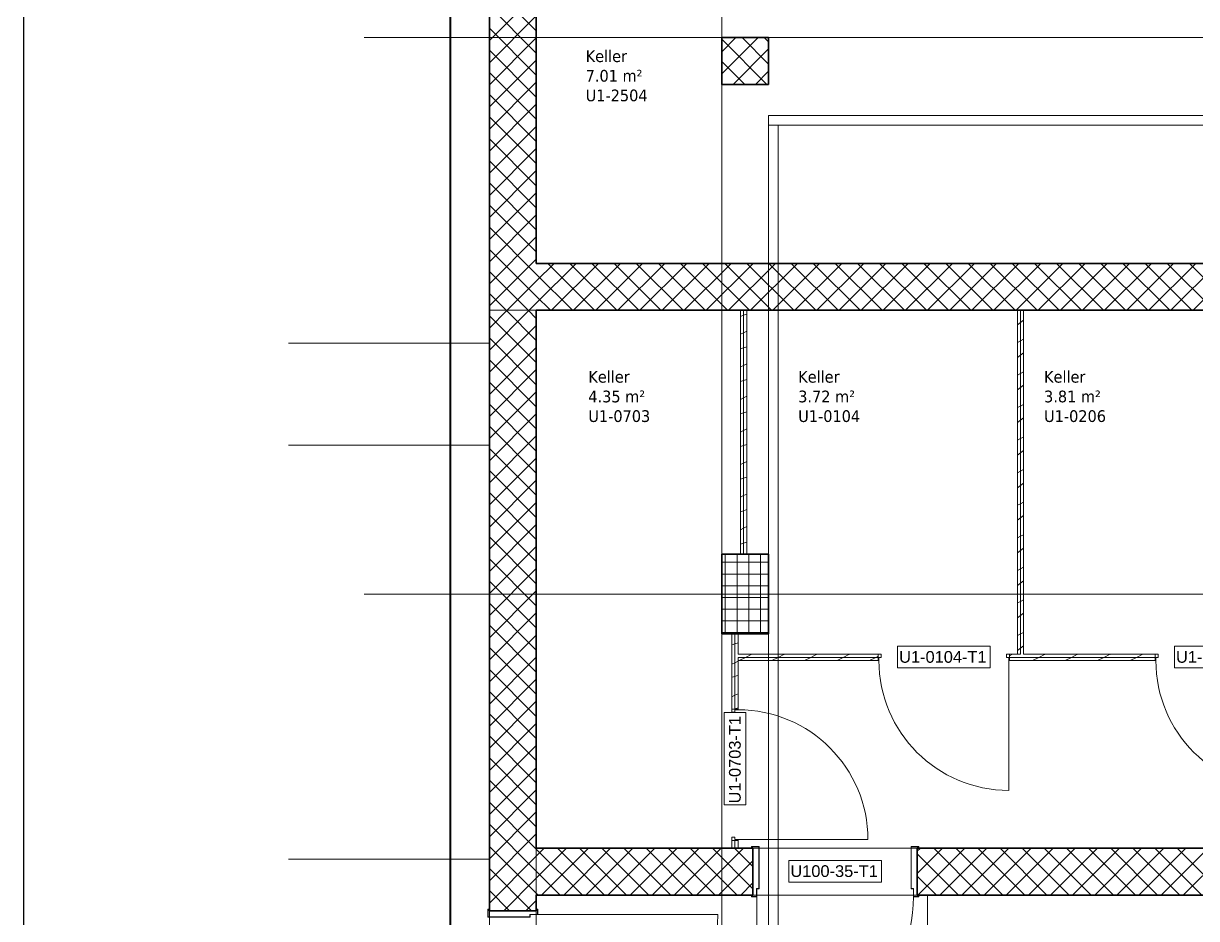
# Model space of a CAD drawing. Extents: x -982 to 937, y -179 to 616.
# Drawn here: x -982.4 to -832.5, y 251 to 365.5 of the extents above; entities that cross this region are included whole.
import ezdxf
from ezdxf.lldxf.tags import DXFTag

# ---------------------------------------------------------------- set-up
doc = ezdxf.new("R2010")
doc.units = 0
doc.layers.get('0').update_dxf_attribs({"lineweight": 13})
doc.layers.add('A-____-MATC-OTLN', color=7, linetype='Strichpunkt - Mittel', lineweight=40, true_color=0x0080ff)
for name, color, linetype, lineweight in [('A-AREA-____-IDEN', 7, 'Continuous', 5), ('A-DOOR-____-IDEN', 7, 'Continuous', 5), ('A-DOOR-____-OTLN', 7, 'Continuous', 9), ('A-DOOR-FRAM-MCUT', 7, 'Continuous', 9), ('A-DOOR-OPNG-OTLN', 7, 'Continuous', 9), ('A-FLOR-____-OTLN', 7, 'Continuous', 9), ('A-FLOR-____-OVHD', 7, 'Strichpunkt - Fein', 9), ('A-WALL-____-MCUT', 7, 'Continuous', 35), ('A-WALL-____-PATT', 7, 'Continuous', 35), ('A-WALL-FNSH-MCUT', 7, 'Continuous', 35), ('C-PRKG-____-OTLN', 7, 'Continuous', 9), ('S-COLS-____-MCUT', 7, 'Continuous', 35), ('S-COLS-____-OTLN', 7, 'Continuous', 9), ('S-GRID-____-OTLN', 7, 'Continuous', 5)]:
    doc.layers.add(name, color=color, linetype=linetype, lineweight=lineweight)
doc.styles.get("Standard").update_dxf_attribs({"font": 'arial.ttf'})
tags = doc.linetypes.add('_Rasterlinie_', pattern=[0.375, 0.2, -0.05, 0.075, -0.05]).pattern_tags.tags
tags[10:11] = [DXFTag(74, 4), DXFTag(75, 0), DXFTag(340, '0'), DXFTag(46, 1.0), DXFTag(50, 0.0), DXFTag(44, 0.0), DXFTag(45, 0.0)]
tags[8:9] = [DXFTag(74, 4), DXFTag(75, 0), DXFTag(340, '0'), DXFTag(46, 1.0), DXFTag(50, 0.0), DXFTag(44, 0.0), DXFTag(45, 0.0)]
tags[6:7] = [DXFTag(74, 4), DXFTag(75, 0), DXFTag(340, '0'), DXFTag(46, 1.0), DXFTag(50, 0.0), DXFTag(44, 0.0), DXFTag(45, 0.0)]
tags[4:5] = [DXFTag(74, 4), DXFTag(75, 0), DXFTag(340, '0'), DXFTag(46, 1.0), DXFTag(50, 0.0), DXFTag(44, 0.0), DXFTag(45, 0.0)]
tags = doc.linetypes.add('Grundrissdarstellung Sturz', pattern=[0.25, 0.15, -0.05, 0, -0.05]).pattern_tags.tags
tags[10:11] = [DXFTag(74, 4), DXFTag(75, 0), DXFTag(340, '0'), DXFTag(46, 1.0), DXFTag(50, 0.0), DXFTag(44, 0.0), DXFTag(45, 0.0)]
tags[8:9] = [DXFTag(74, 4), DXFTag(75, 0), DXFTag(340, '0'), DXFTag(46, 1.0), DXFTag(50, 0.0), DXFTag(44, 0.0), DXFTag(45, 0.0)]
tags[6:7] = [DXFTag(74, 4), DXFTag(75, 0), DXFTag(340, '0'), DXFTag(46, 1.0), DXFTag(50, 0.0), DXFTag(44, 0.0), DXFTag(45, 0.0)]
tags[4:5] = [DXFTag(74, 4), DXFTag(75, 0), DXFTag(340, '0'), DXFTag(46, 1.0), DXFTag(50, 0.0), DXFTag(44, 0.0), DXFTag(45, 0.0)]
tags = doc.linetypes.add('Strichpunkt - Fein', pattern=[0.2, 0.1, -0.05, 0, -0.05]).pattern_tags.tags
tags[10:11] = [DXFTag(74, 4), DXFTag(75, 0), DXFTag(340, '0'), DXFTag(46, 1.0), DXFTag(50, 0.0), DXFTag(44, 0.0), DXFTag(45, 0.0)]
tags[8:9] = [DXFTag(74, 4), DXFTag(75, 0), DXFTag(340, '0'), DXFTag(46, 1.0), DXFTag(50, 0.0), DXFTag(44, 0.0), DXFTag(45, 0.0)]
tags[6:7] = [DXFTag(74, 4), DXFTag(75, 0), DXFTag(340, '0'), DXFTag(46, 1.0), DXFTag(50, 0.0), DXFTag(44, 0.0), DXFTag(45, 0.0)]
tags[4:5] = [DXFTag(74, 4), DXFTag(75, 0), DXFTag(340, '0'), DXFTag(46, 1.0), DXFTag(50, 0.0), DXFTag(44, 0.0), DXFTag(45, 0.0)]
tags = doc.linetypes.add('Strichpunkt - Mittel', pattern=[0.35, 0.15, -0.1, 0, -0.1]).pattern_tags.tags
tags[10:11] = [DXFTag(74, 4), DXFTag(75, 0), DXFTag(340, '0'), DXFTag(46, 1.0), DXFTag(50, 0.0), DXFTag(44, 0.0), DXFTag(45, 0.0)]
tags[8:9] = [DXFTag(74, 4), DXFTag(75, 0), DXFTag(340, '0'), DXFTag(46, 1.0), DXFTag(50, 0.0), DXFTag(44, 0.0), DXFTag(45, 0.0)]
tags[6:7] = [DXFTag(74, 4), DXFTag(75, 0), DXFTag(340, '0'), DXFTag(46, 1.0), DXFTag(50, 0.0), DXFTag(44, 0.0), DXFTag(45, 0.0)]
tags[4:5] = [DXFTag(74, 4), DXFTag(75, 0), DXFTag(340, '0'), DXFTag(46, 1.0), DXFTag(50, 0.0), DXFTag(44, 0.0), DXFTag(45, 0.0)]

# ---------------------------------------------------------------- blocks, each defined once
blk = doc.blocks.new('Referenz-A0UJ2GQRXE', base_point=(-954.02, -167.52))
at = {"layer": 'A-____-MATC-OTLN', "color": 0, "linetype": 'Strichpunkt - Mittel', "ltscale": 0.4}
blk.add_line((-927.86, 606.16), (-927.86, -167.52), dxfattribs=at)
at = {"layer": 'A-DOOR-____-IDEN', "color": 0, "linetype": 'Continuous', "ltscale": 0.13}
for p, q in [((-870.68, 285.83), (-858.84, 285.83)), ((-870.68, 283.05), (-870.68, 285.83)), ((-858.84, 285.83), (-858.84, 283.05)), ((-835.28, 285.83), (-823.44, 285.83)), ((-835.28, 283.05), (-835.28, 285.83)), ((-858.84, 283.05), (-870.68, 283.05)), ((-823.44, 283.05), (-835.28, 283.05)), ((-892.85, 265.52), (-892.85, 277.36)), ((-892.85, 277.36), (-890.07, 277.36)), ((-890.07, 277.36), (-890.07, 265.52)), ((-890.07, 265.52), (-892.85, 265.52)), ((-884.58, 258.43), (-872.74, 258.43)), ((-884.58, 255.65), (-884.58, 258.43)), ((-872.74, 258.43), (-872.74, 255.65)), ((-872.74, 255.65), (-884.58, 255.65))]:
    blk.add_line(p, q, dxfattribs=at)
at = {"layer": 'A-DOOR-____-OTLN', "color": 0, "linetype": 'Grundrissdarstellung Sturz', "ltscale": 0.13}
for p, q in [((-868.16, 259.99), (-889.16, 259.99)), ((-868.16, 253.99), (-889.16, 253.99)), ((-922.86, 227.99), (-922.86, 251.99)), ((-916.86, 227.99), (-916.86, 251.99))]:
    blk.add_line(p, q, dxfattribs=at)
at = {"layer": 'A-DOOR-FRAM-MCUT', "color": 0, "linetype": 'Continuous', "ltscale": 0.13}
for p, q in [((-873.16, 284.79), (-872.76, 284.79)), ((-873.06, 283.99), (-873.16, 283.99)), ((-873.06, 284.39), (-873.06, 283.99)), ((-872.76, 284.39), (-873.06, 284.39)), ((-872.76, 284.79), (-872.76, 284.39)), ((-856.76, 284.79), (-856.36, 284.79)), ((-856.76, 284.39), (-856.76, 284.79)), ((-856.46, 284.39), (-856.76, 284.39)), ((-856.46, 283.99), (-856.46, 284.39)), ((-856.36, 283.99), (-856.46, 283.99)), ((-837.76, 284.79), (-837.36, 284.79)), ((-837.66, 283.99), (-837.76, 283.99)), ((-837.66, 284.39), (-837.66, 283.99)), ((-837.36, 284.39), (-837.66, 284.39)), ((-837.36, 284.79), (-837.36, 284.39)), ((-891.86, 277.79), (-891.86, 277.39)), ((-891.46, 277.39), (-891.46, 277.69)), ((-891.46, 277.69), (-891.06, 277.69)), ((-891.06, 277.69), (-891.06, 277.79)), ((-891.86, 277.39), (-891.46, 277.39)), ((-891.46, 261.39), (-891.86, 261.39)), ((-891.86, 261.39), (-891.86, 260.99)), ((-891.46, 261.09), (-891.46, 261.39)), ((-891.06, 261.09), (-891.46, 261.09)), ((-891.06, 260.99), (-891.06, 261.09)), ((-888.36, 260.19), (-889.36, 260.19)), ((-889.36, 260.19), (-889.36, 259.99)), ((-889.32, 259.99), (-889.32, 260.15)), ((-889.32, 260.15), (-888.4, 260.15)), ((-888.4, 260.15), (-888.4, 254.83)), ((-888.36, 254.79), (-888.36, 260.19)), ((-867.96, 260.19), (-868.96, 260.19)), ((-868.96, 260.19), (-868.96, 254.79)), ((-868.92, 254.83), (-868.92, 260.15)), ((-868.92, 260.15), (-868, 260.15)), ((-868, 260.15), (-868, 259.99)), ((-867.96, 259.99), (-867.96, 260.19)), ((-889.36, 253.99), (-889.36, 253.79)), ((-889.36, 253.79), (-888.66, 253.79)), ((-889.32, 253.83), (-889.32, 253.99)), ((-888.7, 253.83), (-889.32, 253.83)), ((-888.4, 254.83), (-888.7, 254.83)), ((-888.7, 254.83), (-888.7, 253.83)), ((-888.66, 253.79), (-888.66, 254.79)), ((-888.66, 254.79), (-888.36, 254.79)), ((-868.96, 254.79), (-868.66, 254.79)), ((-868.62, 254.83), (-868.92, 254.83)), ((-868.66, 254.79), (-868.66, 253.79)), ((-868.66, 253.79), (-867.96, 253.79)), ((-868.62, 253.83), (-868.62, 254.83)), ((-868, 253.83), (-868.62, 253.83)), ((-868, 253.99), (-868, 253.83)), ((-867.96, 253.79), (-867.96, 253.99)), ((-923.06, 252.19), (-922.86, 252.19)), ((-923.06, 251.19), (-923.06, 252.19)), ((-923.02, 252.15), (-923.02, 251.23)), ((-922.86, 252.15), (-923.02, 252.15)), ((-916.86, 252.19), (-916.66, 252.19)), ((-916.7, 252.15), (-916.86, 252.15)), ((-916.7, 251.53), (-916.7, 252.15)), ((-916.66, 252.19), (-916.66, 251.49)), ((-917.66, 251.19), (-923.06, 251.19)), ((-923.02, 251.23), (-917.7, 251.23)), ((-917.7, 251.53), (-916.7, 251.53)), ((-917.7, 251.23), (-917.7, 251.53)), ((-917.66, 251.49), (-917.66, 251.19)), ((-916.66, 251.49), (-917.66, 251.49))]:
    blk.add_line(p, q, dxfattribs=at)
at = {"layer": 'A-DOOR-OPNG-OTLN', "color": 0, "linetype": 'Continuous', "ltscale": 0.13}
for p, q in [((-856.46, 283.99), (-856.46, 267.39)), ((-891.06, 261.09), (-874.46, 261.09)), ((-888.66, 253.79), (-888.66, 233.79)), ((-916.66, 251.49), (-893.66, 251.49))]:
    blk.add_line(p, q, dxfattribs=at)
for centre, major_axis in [((-856.46, 283.99), (-16.6, 0)), ((-821.06, 283.99), (-16.6, 0)), ((-891.06, 261.09), (16.6, 0)), ((-888.66, 253.79), (0, -20)), ((-916.66, 251.49), (0, -23))]:
    blk.add_ellipse(centre, major_axis=major_axis, ratio=1, start_param=0, end_param=1.570796, dxfattribs=at)
at = {"layer": 'A-FLOR-____-OTLN', "color": 0, "linetype": 'Continuous', "ltscale": 0.13}
for p, q in [((-889.16, 259.99), (-888.4, 259.99)), ((-888.36, 259.99), (-868.96, 259.99)), ((-868.92, 259.99), (-868.16, 259.99)), ((-888.7, 253.99), (-889.16, 253.99)), ((-868.66, 253.99), (-888.66, 253.99)), ((-868.16, 253.99), (-868.62, 253.99)), ((-866.86, 225.99), (-866.86, 253.99)), ((-922.86, 251.99), (-922.86, 251.23)), ((-922.86, 251.19), (-922.86, 228.79))]:
    blk.add_line(p, q, dxfattribs=at)
at = {"layer": 'A-FLOR-____-OVHD', "color": 0, "linetype": 'Strichpunkt - Fein', "ltscale": 0.13}
for p, q in [((-887.16, 18.24), (-887.16, 353.69)), ((-887.16, 353.69), (-344.76, 353.69)), ((-887.16, 259.99), (-887.16, 353.69)), ((-887.16, 352.49), (-783.56, 352.49)), ((-885.96, 334.79), (-885.96, 352.49)), ((-885.96, 334.79), (-885.96, -145.31)), ((-887.16, 225.99), (-887.16, 253.99))]:
    blk.add_line(p, q, dxfattribs=at)
at = {"layer": 'A-WALL-____-MCUT', "color": 0, "linetype": 'Continuous', "ltscale": 0.35}
for p, q in [((-922.86, 490.59), (-922.86, 251.99)), ((-916.86, 334.79), (-916.86, 460.07)), ((-783.56, 334.79), (-916.86, 334.79)), ((-916.86, 328.79), (-784.56, 328.79)), ((-916.86, 259.99), (-916.86, 328.79)), ((-889.16, 259.99), (-916.86, 259.99)), ((-889.16, 253.99), (-889.16, 259.99)), ((-784.56, 259.99), (-868.16, 259.99)), ((-868.16, 259.99), (-868.16, 253.99)), ((-916.86, 253.99), (-889.16, 253.99)), ((-916.86, 251.99), (-916.86, 253.99)), ((-868.16, 253.99), (-588.36, 253.99)), ((-922.86, 251.99), (-916.86, 251.99))]:
    blk.add_line(p, q, dxfattribs=at)
at = {"layer": 'A-WALL-____-MCUT', "color": 0, "linetype": 'Continuous', "lineweight": 9, "ltscale": 0.13}
for p, q in [((-922.86, 328.79), (-916.86, 328.79)), ((-890.36, 297.59), (-890.36, 328.79)), ((-854.96, 284.79), (-854.96, 328.79)), ((-891.46, 277.79), (-891.46, 287.39)), ((-873.16, 284.39), (-891.06, 284.39)), ((-891.06, 284.39), (-891.06, 283.99)), ((-837.76, 284.39), (-856.36, 284.39)), ((-855.36, 284.79), (-854.96, 284.79)), ((-891.46, 259.99), (-891.46, 260.99)), ((-916.86, 259.99), (-916.86, 253.99))]:
    blk.add_line(p, q, dxfattribs=at)
at = {"layer": 'A-WALL-____-PATT', "color": 0, "linetype": 'Continuous', "lineweight": 9, "ltscale": 0.13}
for p, q in [((-916.86, 364.53), (-922.86, 370.53)), ((-922.86, 363.29), (-916.86, 369.29)), ((-916.86, 361.7), (-922.86, 367.7)), ((-922.86, 360.46), (-916.86, 366.46)), ((-916.86, 358.87), (-922.86, 364.87)), ((-922.86, 357.63), (-916.86, 363.63)), ((-916.86, 356.05), (-922.86, 362.05)), ((-922.86, 354.8), (-916.86, 360.8)), ((-916.86, 353.22), (-922.86, 359.22)), ((-922.86, 351.97), (-916.86, 357.97)), ((-916.86, 350.39), (-922.86, 356.39)), ((-922.86, 349.14), (-916.86, 355.14)), ((-916.86, 347.56), (-922.86, 353.56)), ((-922.86, 346.32), (-916.86, 352.32)), ((-916.86, 344.73), (-922.86, 350.73)), ((-922.86, 343.49), (-916.86, 349.49)), ((-916.86, 341.9), (-922.86, 347.9)), ((-922.86, 340.66), (-916.86, 346.66)), ((-916.86, 339.08), (-922.86, 345.08)), ((-922.86, 337.83), (-916.86, 343.83)), ((-916.86, 336.25), (-922.86, 342.25)), ((-922.86, 335), (-916.86, 341)), ((-916.86, 333.42), (-922.86, 339.42)), ((-922.86, 332.17), (-916.86, 338.17)), ((-916.86, 330.59), (-922.86, 336.59)), ((-922.86, 329.35), (-916.86, 335.35)), ((-916.86, 332.52), (-914.58, 334.79)), ((-916.86, 329.69), (-911.76, 334.79)), ((-909.4, 328.79), (-915.4, 334.79)), ((-914.93, 328.79), (-908.93, 334.79)), ((-906.58, 328.79), (-912.58, 334.79)), ((-912.1, 328.79), (-906.1, 334.79)), ((-903.75, 328.79), (-909.75, 334.79)), ((-909.27, 328.79), (-903.27, 334.79)), ((-900.92, 328.79), (-906.92, 334.79)), ((-906.44, 328.79), (-900.44, 334.79)), ((-898.09, 328.79), (-904.09, 334.79)), ((-903.61, 328.79), (-897.61, 334.79)), ((-895.26, 328.79), (-901.26, 334.79)), ((-900.78, 328.79), (-894.78, 334.79)), ((-892.43, 328.79), (-898.43, 334.79)), ((-897.96, 328.79), (-891.96, 334.79)), ((-889.61, 328.79), (-895.61, 334.79)), ((-895.13, 328.79), (-889.13, 334.79)), ((-886.78, 328.79), (-892.78, 334.79)), ((-892.3, 328.79), (-886.3, 334.79)), ((-883.95, 328.79), (-889.95, 334.79)), ((-889.47, 328.79), (-883.47, 334.79)), ((-881.12, 328.79), (-887.12, 334.79)), ((-886.64, 328.79), (-880.64, 334.79)), ((-878.29, 328.79), (-884.29, 334.79)), ((-883.81, 328.79), (-877.81, 334.79)), ((-875.46, 328.79), (-881.46, 334.79)), ((-880.99, 328.79), (-874.99, 334.79)), ((-872.64, 328.79), (-878.64, 334.79)), ((-878.16, 328.79), (-872.16, 334.79)), ((-869.81, 328.79), (-875.81, 334.79)), ((-875.33, 328.79), (-869.33, 334.79)), ((-866.98, 328.79), (-872.98, 334.79)), ((-872.5, 328.79), (-866.5, 334.79)), ((-864.15, 328.79), (-870.15, 334.79)), ((-869.67, 328.79), (-863.67, 334.79)), ((-861.32, 328.79), (-867.32, 334.79)), ((-866.84, 328.79), (-860.84, 334.79)), ((-858.49, 328.79), (-864.49, 334.79)), ((-864.01, 328.79), (-858.01, 334.79)), ((-855.66, 328.79), (-861.66, 334.79)), ((-861.19, 328.79), (-855.19, 334.79)), ((-852.84, 328.79), (-858.84, 334.79)), ((-858.36, 328.79), (-852.36, 334.79)), ((-850.01, 328.79), (-856.01, 334.79)), ((-855.53, 328.79), (-849.53, 334.79)), ((-847.18, 328.79), (-853.18, 334.79)), ((-852.7, 328.79), (-846.7, 334.79)), ((-844.35, 328.79), (-850.35, 334.79)), ((-849.87, 328.79), (-843.87, 334.79)), ((-841.52, 328.79), (-847.52, 334.79)), ((-847.04, 328.79), (-841.04, 334.79)), ((-838.69, 328.79), (-844.69, 334.79)), ((-844.22, 328.79), (-838.22, 334.79)), ((-835.87, 328.79), (-841.87, 334.79)), ((-841.39, 328.79), (-835.39, 334.79)), ((-833.04, 328.79), (-839.04, 334.79)), ((-838.56, 328.79), (-832.56, 334.79)), ((-830.21, 328.79), (-836.21, 334.79)), ((-835.73, 328.79), (-829.73, 334.79)), ((-827.38, 328.79), (-833.38, 334.79)), ((-832.9, 328.79), (-826.9, 334.79)), ((-917.89, 328.79), (-922.86, 333.76)), ((-912.23, 328.79), (-916.86, 333.42)), ((-920.58, 328.79), (-916.86, 332.52)), ((-920.72, 328.79), (-922.86, 330.93)), ((-915.06, 328.79), (-916.86, 330.59)), ((-922.86, 326.52), (-920.58, 328.79)), ((-922.86, 323.69), (-917.76, 328.79)), ((-916.86, 324.93), (-920.72, 328.79)), ((-916.86, 327.76), (-917.89, 328.79)), ((-917.76, 328.79), (-916.86, 329.69)), ((-916.86, 322.1), (-922.86, 328.1)), ((-890.36, 328.15), (-890.76, 328.02)), ((-889.96, 328.29), (-890.36, 328.15)), ((-854.96, 327.23), (-855.36, 326.93)), ((-854.56, 327.53), (-854.96, 327.23)), ((-922.86, 320.86), (-916.86, 326.86)), ((-890.36, 325.92), (-890.76, 325.72)), ((-889.96, 326.12), (-890.36, 325.92)), ((-916.86, 319.28), (-922.86, 325.28)), ((-922.86, 318.03), (-916.86, 324.03)), ((-890.36, 323.99), (-890.76, 323.85)), ((-889.96, 324.12), (-890.36, 323.99)), ((-854.96, 324.88), (-855.36, 324.68)), ((-854.56, 325.08), (-854.96, 324.88)), ((-916.86, 316.45), (-922.86, 322.45)), ((-854.96, 323.06), (-855.36, 322.76)), ((-854.56, 323.36), (-854.96, 323.06)), ((-922.86, 315.2), (-916.86, 321.2)), ((-890.36, 321.75), (-890.76, 321.55)), ((-889.96, 321.95), (-890.36, 321.75)), ((-916.86, 313.62), (-922.86, 319.62)), ((-890.36, 319.82), (-890.76, 319.69)), ((-889.96, 319.96), (-890.36, 319.82)), ((-854.96, 320.71), (-855.36, 320.51)), ((-854.56, 320.91), (-854.96, 320.71)), ((-922.86, 312.38), (-916.86, 318.38)), ((-854.96, 318.9), (-855.36, 318.6)), ((-854.56, 319.2), (-854.96, 318.9)), ((-916.86, 310.79), (-922.86, 316.79)), ((-890.36, 317.59), (-890.76, 317.39)), ((-889.96, 317.79), (-890.36, 317.59)), ((-854.96, 316.55), (-855.36, 316.35)), ((-854.56, 316.75), (-854.96, 316.55)), ((-922.86, 309.55), (-916.86, 315.55)), ((-890.36, 315.66), (-890.76, 315.53)), ((-889.96, 315.79), (-890.36, 315.66)), ((-854.56, 315.03), (-854.96, 314.73)), ((-916.86, 307.96), (-922.86, 313.96)), ((-890.36, 313.42), (-890.76, 313.22)), ((-889.96, 313.62), (-890.36, 313.42)), ((-854.96, 314.73), (-855.36, 314.43)), ((-922.86, 306.72), (-916.86, 312.72)), ((-854.96, 312.38), (-855.36, 312.18)), ((-854.56, 312.58), (-854.96, 312.38)), ((-916.86, 305.13), (-922.86, 311.13)), ((-890.36, 311.49), (-890.76, 311.36)), ((-889.96, 311.63), (-890.36, 311.49)), ((-854.96, 310.57), (-855.36, 310.27)), ((-854.56, 310.87), (-854.96, 310.57)), ((-922.86, 303.89), (-916.86, 309.89)), ((-890.36, 309.26), (-890.76, 309.06)), ((-889.96, 309.46), (-890.36, 309.26)), ((-916.86, 302.31), (-922.86, 308.31)), ((-889.96, 307.46), (-890.36, 307.33)), ((-854.96, 308.22), (-855.36, 308.02)), ((-854.56, 308.42), (-854.96, 308.22)), ((-922.86, 301.06), (-916.86, 307.06)), ((-890.36, 307.33), (-890.76, 307.2)), ((-854.96, 306.4), (-855.36, 306.1)), ((-854.56, 306.7), (-854.96, 306.4)), ((-916.86, 299.48), (-922.86, 305.48)), ((-890.36, 305.09), (-890.76, 304.89)), ((-889.96, 305.29), (-890.36, 305.09)), ((-922.86, 298.23), (-916.86, 304.23)), ((-890.36, 303.16), (-890.76, 303.03)), ((-889.96, 303.3), (-890.36, 303.16)), ((-854.96, 304.05), (-855.36, 303.85)), ((-854.56, 304.25), (-854.96, 304.05)), ((-916.86, 296.65), (-922.86, 302.65)), ((-854.96, 302.24), (-855.36, 301.94)), ((-854.56, 302.54), (-854.96, 302.24)), ((-922.86, 295.4), (-916.86, 301.4)), ((-890.36, 300.93), (-890.76, 300.73)), ((-889.96, 301.13), (-890.36, 300.93)), ((-854.56, 300.09), (-854.96, 299.89)), ((-916.86, 293.82), (-922.86, 299.82)), ((-922.86, 292.58), (-916.86, 298.58)), ((-890.36, 299), (-890.76, 298.87)), ((-889.96, 299.13), (-890.36, 299)), ((-854.96, 299.89), (-855.36, 299.69)), ((-916.86, 290.99), (-922.86, 296.99)), ((-854.96, 298.07), (-855.36, 297.77)), ((-854.56, 298.37), (-854.96, 298.07)), ((-922.86, 289.75), (-916.86, 295.75)), ((-854.96, 295.72), (-855.36, 295.52)), ((-854.56, 295.92), (-854.96, 295.72)), ((-916.86, 288.16), (-922.86, 294.16)), ((-854.56, 294.21), (-854.96, 293.91)), ((-922.86, 286.92), (-916.86, 292.92)), ((-854.96, 293.91), (-855.36, 293.61)), ((-916.86, 285.34), (-922.86, 291.34)), ((-854.96, 291.56), (-855.36, 291.36)), ((-854.56, 291.76), (-854.96, 291.56)), ((-922.86, 284.09), (-916.86, 290.09)), ((-854.96, 289.74), (-855.36, 289.44)), ((-854.56, 290.04), (-854.96, 289.74)), ((-916.86, 282.51), (-922.86, 288.51)), ((-922.86, 281.26), (-916.86, 287.26)), ((-854.96, 287.39), (-855.36, 287.19)), ((-854.56, 287.59), (-854.96, 287.39)), ((-916.86, 279.68), (-922.86, 285.68)), ((-891.46, 286.14), (-891.82, 286.02)), ((-891.06, 286.27), (-891.46, 286.14)), ((-854.96, 285.58), (-855.36, 285.28)), ((-854.56, 285.88), (-854.96, 285.58)), ((-922.86, 278.43), (-916.86, 284.43)), ((-891.46, 283.72), (-891.86, 283.52)), ((-891.06, 283.92), (-891.46, 283.72)), ((-890.11, 284.39), (-890.91, 283.99)), ((-889.31, 284.79), (-890.11, 284.39)), ((-889.32, 284.79), (-889.38, 284.75)), ((-885.94, 284.39), (-886.74, 283.99)), ((-885.14, 284.79), (-885.94, 284.39)), ((-885.16, 284.79), (-885.21, 284.75)), ((-881.78, 284.39), (-882.58, 283.99)), ((-880.98, 284.79), (-881.78, 284.39)), ((-880.99, 284.79), (-881.05, 284.75)), ((-877.62, 284.39), (-878.42, 283.99)), ((-876.82, 284.79), (-877.62, 284.39)), ((-876.83, 284.79), (-876.88, 284.75)), ((-873.45, 284.39), (-874.25, 283.99)), ((-873.16, 284.54), (-873.45, 284.39)), ((-855.99, 284.79), (-856.36, 284.61)), ((-856, 284.79), (-856.05, 284.75)), ((-852.63, 284.39), (-853.43, 283.99)), ((-851.83, 284.79), (-852.63, 284.39)), ((-851.84, 284.79), (-851.89, 284.75)), ((-848.46, 284.39), (-849.26, 283.99)), ((-847.66, 284.79), (-848.46, 284.39)), ((-847.67, 284.79), (-847.72, 284.75)), ((-844.3, 284.39), (-845.1, 283.99)), ((-843.5, 284.79), (-844.3, 284.39)), ((-843.51, 284.79), (-843.56, 284.75)), ((-840.13, 284.39), (-840.93, 283.99)), ((-839.33, 284.79), (-840.13, 284.39)), ((-839.34, 284.79), (-839.39, 284.75)), ((-916.86, 276.85), (-922.86, 282.85)), ((-891.46, 281.97), (-891.82, 281.86)), ((-891.06, 282.11), (-891.46, 281.97)), ((-922.86, 275.61), (-916.86, 281.61)), ((-916.86, 274.02), (-922.86, 280.02)), ((-891.46, 279.55), (-891.86, 279.35)), ((-891.06, 279.75), (-891.46, 279.55)), ((-922.86, 272.78), (-916.86, 278.78)), ((-891.46, 277.81), (-891.51, 277.79)), ((-891.06, 277.94), (-891.46, 277.81)), ((-916.86, 271.19), (-922.86, 277.19)), ((-922.86, 269.95), (-916.86, 275.95)), ((-916.86, 268.36), (-922.86, 274.36)), ((-922.86, 267.12), (-916.86, 273.12)), ((-916.86, 265.54), (-922.86, 271.54)), ((-922.86, 264.29), (-916.86, 270.29)), ((-916.86, 262.71), (-922.86, 268.71)), ((-922.86, 261.46), (-916.86, 267.46)), ((-916.86, 259.88), (-922.86, 265.88)), ((-922.86, 258.64), (-916.86, 264.64)), ((-916.86, 257.05), (-922.86, 263.05)), ((-922.86, 255.81), (-916.86, 261.81)), ((-916.86, 254.22), (-922.86, 260.22)), ((-916.86, 258.98), (-915.84, 259.99)), ((-916.86, 256.15), (-913.02, 259.99)), ((-910.97, 253.99), (-916.86, 259.88)), ((-916.19, 253.99), (-910.19, 259.99)), ((-908.14, 253.99), (-914.14, 259.99)), ((-913.36, 253.99), (-907.36, 259.99)), ((-905.32, 253.99), (-911.32, 259.99)), ((-910.53, 253.99), (-904.53, 259.99)), ((-902.49, 253.99), (-908.49, 259.99)), ((-907.7, 253.99), (-901.7, 259.99)), ((-899.66, 253.99), (-905.66, 259.99)), ((-904.87, 253.99), (-898.87, 259.99)), ((-896.83, 253.99), (-902.83, 259.99)), ((-902.05, 253.99), (-896.05, 259.99)), ((-894, 253.99), (-900, 259.99)), ((-899.22, 253.99), (-893.22, 259.99)), ((-891.17, 253.99), (-897.17, 259.99)), ((-896.39, 253.99), (-890.39, 259.99)), ((-889.16, 254.81), (-894.35, 259.99)), ((-889.16, 257.64), (-891.52, 259.99)), ((-868.16, 259.6), (-867.76, 259.99)), ((-868.16, 256.77), (-864.93, 259.99)), ((-868.1, 253.99), (-862.1, 259.99)), ((-860.06, 253.99), (-866.06, 259.99)), ((-865.28, 253.99), (-859.28, 259.99)), ((-857.23, 253.99), (-863.23, 259.99)), ((-862.45, 253.99), (-856.45, 259.99)), ((-854.4, 253.99), (-860.4, 259.99)), ((-859.62, 253.99), (-853.62, 259.99)), ((-851.58, 253.99), (-857.58, 259.99)), ((-856.79, 253.99), (-850.79, 259.99)), ((-848.75, 253.99), (-854.75, 259.99)), ((-853.96, 253.99), (-847.96, 259.99)), ((-845.92, 253.99), (-851.92, 259.99)), ((-851.13, 253.99), (-845.13, 259.99)), ((-843.09, 253.99), (-849.09, 259.99)), ((-848.31, 253.99), (-842.31, 259.99)), ((-840.26, 253.99), (-846.26, 259.99)), ((-845.48, 253.99), (-839.48, 259.99)), ((-837.43, 253.99), (-843.43, 259.99)), ((-842.65, 253.99), (-836.65, 259.99)), ((-834.6, 253.99), (-840.6, 259.99)), ((-839.82, 253.99), (-833.82, 259.99)), ((-831.78, 253.99), (-837.78, 259.99)), ((-836.99, 253.99), (-830.99, 259.99)), ((-828.95, 253.99), (-834.95, 259.99)), ((-834.16, 253.99), (-828.16, 259.99)), ((-922.86, 252.98), (-916.86, 258.98)), ((-893.56, 253.99), (-889.16, 258.39)), ((-862.89, 253.99), (-868.16, 259.26)), ((-917.46, 251.99), (-922.86, 257.39)), ((-913.8, 253.99), (-916.86, 257.05)), ((-865.72, 253.99), (-868.16, 256.43)), ((-921.02, 251.99), (-916.86, 256.15)), ((-890.73, 253.99), (-889.16, 255.57)), ((-920.29, 251.99), (-922.86, 254.57)), ((-916.63, 253.99), (-916.86, 254.22)), ((-918.19, 251.99), (-916.86, 253.32))]:
    blk.add_line(p, q, dxfattribs=at)
at = {"layer": 'A-WALL-FNSH-MCUT', "color": 0, "linetype": 'Continuous', "lineweight": 9, "ltscale": 0.13}
for p, q in [((-890.76, 328.79), (-890.76, 297.59)), ((-889.96, 297.59), (-889.96, 328.79)), ((-855.36, 328.79), (-855.36, 284.79)), ((-854.56, 284.79), (-854.56, 328.79)), ((-890.76, 297.59), (-889.96, 297.59)), ((-891.86, 287.39), (-891.86, 277.79)), ((-891.06, 287.39), (-891.86, 287.39)), ((-891.06, 284.79), (-891.06, 287.39)), ((-873.16, 284.79), (-891.06, 284.79)), ((-891.06, 283.99), (-873.16, 283.99)), ((-891.06, 277.79), (-891.06, 283.99)), ((-873.16, 283.99), (-873.16, 284.79)), ((-855.36, 284.79), (-856.36, 284.79)), ((-856.36, 284.79), (-856.36, 283.99)), ((-856.36, 283.99), (-837.76, 283.99)), ((-837.76, 284.79), (-854.56, 284.79)), ((-837.76, 283.99), (-837.76, 284.79)), ((-891.86, 277.79), (-891.06, 277.79)), ((-891.86, 260.99), (-891.86, 259.99)), ((-891.06, 260.99), (-891.86, 260.99)), ((-891.06, 259.99), (-891.06, 260.99))]:
    blk.add_line(p, q, dxfattribs=at)
at = {"layer": 'C-PRKG-____-OTLN', "color": 0, "linetype": 'Continuous', "ltscale": 0.13}
for p, q in [((-922.86, 377.58), (-922.86, 324.59)), ((-922.86, 377.58), (-922.86, 324.59)), ((-922.86, 324.59), (-948.54, 324.59)), ((-948.54, 324.59), (-922.86, 324.59)), ((-922.86, 324.59), (-948.54, 324.59)), ((-922.86, 311.56), (-948.54, 311.56)), ((-922.86, 311.56), (-948.54, 311.56)), ((-948.54, 311.56), (-922.86, 311.56)), ((-922.86, 269.71), (-922.86, 311.56)), ((-922.86, 311.56), (-922.86, 269.71)), ((-922.86, 258.57), (-922.86, 269.71)), ((-922.86, 269.71), (-922.86, 258.57)), ((-922.86, 258.57), (-948.54, 258.57)), ((-948.54, 258.57), (-922.86, 258.57)), ((-922.86, 258.57), (-948.54, 258.57))]:
    blk.add_line(p, q, dxfattribs=at)
at = {"layer": 'S-COLS-____-MCUT', "color": 0, "linetype": 'Continuous', "ltscale": 0.35}
for p, q in [((-887.16, 363.69), (-893.16, 363.69)), ((-893.16, 363.69), (-893.16, 357.69)), ((-887.16, 357.69), (-887.16, 363.69)), ((-893.16, 357.69), (-887.16, 357.69)), ((-887.16, 297.59), (-893.16, 297.59)), ((-893.16, 297.59), (-893.16, 287.39)), ((-887.16, 287.39), (-887.16, 297.59)), ((-893.16, 287.39), (-887.16, 287.39))]:
    blk.add_line(p, q, dxfattribs=at)
at = {"layer": 'S-COLS-____-OTLN', "color": 0, "linetype": 'Continuous', "ltscale": 0.13}
for p, q in [((-893.16, 361.87), (-891.34, 363.69)), ((-893.16, 359.05), (-888.51, 363.69)), ((-887.39, 357.69), (-893.16, 363.46)), ((-887.16, 360.29), (-890.56, 363.69)), ((-887.16, 363.12), (-887.74, 363.69)), ((-891.68, 357.69), (-887.16, 362.22)), ((-890.22, 357.69), (-893.16, 360.63)), ((-888.86, 357.69), (-887.16, 359.39)), ((-893.05, 357.69), (-893.16, 357.8)), ((-892.7, 287.39), (-892.7, 297.59)), ((-891.2, 287.39), (-891.2, 297.59)), ((-889.7, 287.39), (-889.7, 297.59)), ((-888.2, 287.39), (-888.2, 297.59)), ((-893.16, 296.56), (-887.16, 296.56)), ((-893.16, 295.06), (-887.16, 295.06)), ((-893.16, 293.56), (-887.16, 293.56)), ((-893.16, 292.06), (-887.16, 292.06)), ((-893.16, 290.56), (-887.16, 290.56)), ((-893.16, 289.06), (-887.16, 289.06)), ((-893.16, 287.56), (-887.16, 287.56))]:
    blk.add_line(p, q, dxfattribs=at)
at = {"layer": 'S-GRID-____-OTLN', "color": 0, "linetype": '_Rasterlinie_', "ltscale": 0.13}
for p, q in [((-893.16, -167.52), (-893.16, 592.59)), ((-938.86, 363.69), (306.33, 363.69)), ((-938.86, 292.49), (306.33, 292.49))]:
    blk.add_line(p, q, dxfattribs=at)
at = {"layer": 'A-AREA-____-IDEN', "color": 0, "linetype": 'Continuous', "ltscale": 0.13, "char_height": 1.5, "attachment_point": 1}
for s, insert in [('{\\W0.9;\\fVerdana;Keller}', (-910.55, 362.05)), ('{\\W0.9;\\fVerdana;7.01 m²}', (-910.55, 359.54)), ('{\\W0.9;\\fVerdana;U1-2504}', (-910.55, 357.03)), ('{\\W0.9;\\fVerdana;Keller}', (-910.21, 321.04)), ('{\\W0.9;\\fVerdana;Keller}', (-883.38, 321.04)), ('{\\W0.9;\\fVerdana;Keller}', (-851.95, 321.04)), ('{\\W0.9;\\fVerdana;4.35 m²}', (-910.21, 318.52)), ('{\\W0.9;\\fVerdana;3.72 m²}', (-883.38, 318.52)), ('{\\W0.9;\\fVerdana;3.81 m²}', (-851.95, 318.52)), ('{\\W0.9;\\fVerdana;U1-0703}', (-910.21, 316.01)), ('{\\W0.9;\\fVerdana;U1-0104}', (-883.38, 316.01)), ('{\\W0.9;\\fVerdana;U1-0206}', (-851.95, 316.01))]:
    blk.add_mtext(s, dxfattribs=dict(at, insert=insert))
at = {"layer": 'A-DOOR-____-IDEN', "color": 0, "linetype": 'Continuous', "ltscale": 0.13, "char_height": 1.5, "attachment_point": 1}
for s, insert in [('{\\fArial;U1-0104-T1}', (-870.48, 285.21)), ('{\\fArial;U1-0206-T1}', (-835.08, 285.21)), ('{\\fArial;U100-35-T1}', (-884.38, 257.81))]:
    blk.add_mtext(s, dxfattribs=dict(at, insert=insert))
at = {"layer": 'A-DOOR-____-IDEN', "color": 0, "linetype": 'Continuous', "ltscale": 0.13, "insert": (-892.23, 265.72), "char_height": 1.5, "attachment_point": 1, "rotation": 90}
blk.add_mtext('{\\fArial;U1-0703-T1}', dxfattribs=at)

msp = doc.modelspace()

# ---------------------------------------------------------------- linework, layer by layer
at = {"color": 0, "linetype": 'ByBlock', "lineweight": -2, "ltscale": 0.13}
msp.add_line((-982.42, 615.53), (-982.42, -174.47), dxfattribs=at)

# ---------------------------------------------------------------- block references
at = {"color": 9, "lineweight": 25, "ltscale": 0.25, "true_color": 0xc0c0c0}
msp.add_blockref('Referenz-A0UJ2GQRXE', (-954.02, -167.52), dxfattribs=at)

doc.saveas('drawing.dxf')
